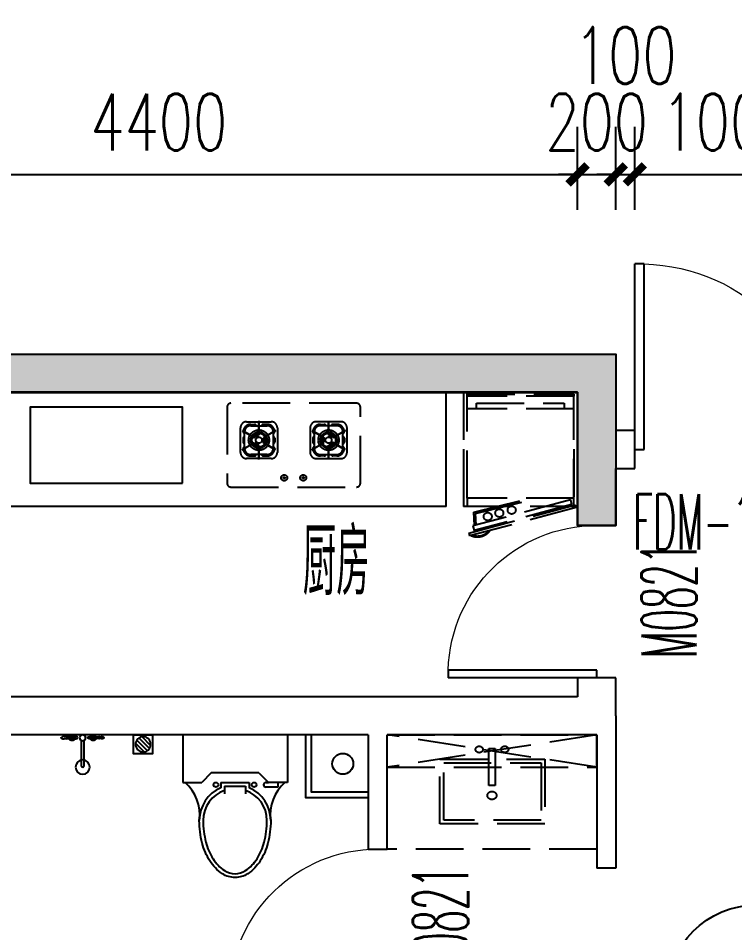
# Model space of a CAD drawing. Extents: x 136784 to 158171, y 80410 to 641535.
# Drawn here: x 148893 to 152656, y 89111 to 93917 of the extents above; entities that cross this region are included whole.
import ezdxf

# ---------------------------------------------------------------- set-up
doc = ezdxf.new("R2010")
doc.units = 0
doc.header["$LTSCALE"] = 1000
doc.header["$MEASUREMENT"] = 0
doc.linetypes.add('标准层墙体$1$DASH', pattern=[0.35, 0.25, -0.1])
for name, color, linetype in [('PUB_DIM', 3, 'Continuous'), ('PUB_TEXT', 7, 'Continuous'), ('text', 7, 'Continuous'), ('WALL', 2, 'Continuous'), ('WINDOW', 4, 'Continuous'), ('WINDOW_TEXT', 7, 'Continuous'), ('剪力墙', 30, 'Continuous'), ('厨房，卫生间', 144, 'Continuous')]:
    doc.layers.add(name, color=color, linetype=linetype)
doc.styles.add('_TCH_DIM', font='SIMPLEX', dxfattribs={"bigfont": 'GBCBIG'})
doc.styles.add('_TCH_DIM_T3', font='SIMPLEX', dxfattribs={"width": 0.7058823529411765, "bigfont": 'GBCBIG'})
doc.styles.add('_TCH_WINDOW', font='ROMANS', dxfattribs={"width": 0.7, "height": 3.5, "bigfont": 'GBHZFS'})
doc.dimstyles.new('_TCH_ARCH&&100', dxfattribs={"dimtxt": 297.5, "dimasz": 100, "dimexe": 250, "dimexo": 300, "dimgap": 126.25, "dimtad": 1, "dimdec": 0, "dimzin": 0, "dimdsep": 46, "dimtxsty": '_TCH_DIM_T3', "dimblk": 'ARCHTICK', "dimcen": 0.09, "dimclrt": 7, "dimazin": 2, "dimtfac": 1, "dimtdec": 0, "dimtix": 1, "dimtmove": 2, "dimatfit": 3, "dimfxl": 1, "dimtolj": 1, "dimtzin": 0, "dimarcsym": 0})

# ---------------------------------------------------------------- blocks, each defined once
blk = doc.blocks.new('标准层墙体$1$A$C7F9E1687')
at = {"linetype": '标准层墙体$1$DASH'}
for p, q in [((-1007.126611994463, 1325.736315219081, 2.2057889924e-06), (-1027.126611994463, 1325.736315219081, 2.2057889924e-06)), ((-1027.126611994463, 1325.736315219081, 2.2057889924e-06), (-1027.126611994521, 725.736315219081, 2.2057889924e-06)), ((-1007.126611994463, 1325.736315219081, 2.2057889924e-06), (-427.126611994463, 1325.736315219023, 2.2057889924e-06)), ((-1007.126611994521, 770.1413873493439, 2.2057889924e-06), (-1007.126611994463, 1325.736315219081, 2.2057889924e-06)), ((-1007.126611994463, 1315.736315219081, 2.2057889924e-06), (-447.1266119945212, 1315.736315219081, 2.2057889924e-06)), ((-1007.126611994463, 1305.736315219081, 2.2057889924e-06), (-1007.126611994463, 1315.736315219081, 2.2057889924e-06)), ((-447.1266119945212, 1305.736315219081, 2.2057889924e-06), (-1007.126611994463, 1305.736315219081, 2.2057889924e-06)), ((-447.1266119945212, 1315.736315219081, 2.2057889924e-06), (-447.1266119945212, 1305.736315219081, 2.2057889924e-06)), ((-447.1266119945212, 1238.984323939774, 2.2057889924e-06), (-447.1266119945212, 1305.736315219081, 2.2057889924e-06)), ((-427.126611994463, 1325.736315219023, 2.2057889924e-06), (-427.1266119945212, 725.736315219081, 2.2057889924e-06)), ((-957.5923274841625, 1269.315240905271, 2.2057889924e-06), (-497.5923274841625, 1269.315240905271, 2.2057889924e-06)), ((-957.5923274841625, 1238.984323939774, 2.2057889924e-06), (-957.5923274841625, 1269.315240905271, 2.2057889924e-06)), ((-497.5923274841625, 1269.315240905271, 2.2057889924e-06), (-497.5923274841625, 1238.984323939774, 2.2057889924e-06)), ((-447.1266119945212, 1238.984323939774, 2.2057889924e-06), (-1007.126611994463, 1238.984323939774, 2.2057889924e-06)), ((-447.1266119945212, 725.736315219081, 2.2057889924e-06), (-447.1266119945212, 1238.984323939774, 2.2057889924e-06)), ((-1027.126611994521, 1026.893464220513, 2.2057889924e-06), (-1027.126611994521, 725.736315219081, 2.2057889924e-06)), ((-1027.126611994521, 1026.893464220513, 2.2057889924e-06), (-1027.126611994521, 725.736315219081, 2.2057889924e-06)), ((-1027.126611994521, 1026.893464220513, 2.2057889924e-06), (-1027.126611994521, 725.736315219081, 2.2057889924e-06)), ((-447.1266119945212, 1026.893464220513, 2.2057889924e-06), (-447.1266119945212, 725.736315219081, 2.2057889924e-06)), ((-427.1266119945212, 1026.893464220513, 2.2057889924e-06), (-427.1266119945212, 725.736315219081, 2.2057889924e-06)), ((-447.5923274841625, 770.1413873493439, 2.2057889924e-06), (-1007.592327484163, 770.1413873493439, 2.2057889924e-06)), ((-1007.126611994521, 770.1413873493439, 2.2057889924e-06), (-1007.126611994521, 725.736315219081, 2.2057889924e-06)), ((-973.1454418636276, 695.7983178879949, 2.2057889924e-06), (-671.3570661151316, 769.1519432856003, 2.2057889924e-06)), ((-963.6396445074352, 688.015978877258, 2.2057889924e-06), (-632.1779799368815, 770.1413873493439, 2.2057889924e-06)), ((-465.1062738527544, 760.4764357261593, 2.2057889924e-06), (-467.6944643037859, 770.1356939889956, 2.2057889924e-06)), ((-427.1266119945212, 725.736315219081, 2.2057889924e-06), (-1027.126611994521, 725.736315219081, 2.2057889924e-06)), ((-999.4620842271252, 585.1523945751833, 2.2057889924e-06), (-439.2251049794722, 735.267440734664, 2.2057889924e-06)), ((-465.1062738527544, 760.4764357261593, 2.2057889924e-06), (-977.0469617859344, 623.3023418217781, 2.2057889924e-06)), ((-458.6357977251755, 736.3282900688937, 2.2057889924e-06), (-970.5764856583555, 599.1541961645707, 2.2057889924e-06)), ((-465.1062738527544, 760.4764357261593, 2.2057889924e-06), (-458.6357977251755, 736.3282900688937, 2.2057889924e-06)), ((-427.1266119945212, 725.736315219081, 2.2057889924e-06), (-447.1266119945212, 725.736315219081, 2.2057889924e-06)), ((-439.2251049794722, 735.267440734664, 2.2057889924e-06), (-435.3428193029249, 720.778553340293, 2.2057889924e-06)), ((-435.3428193029249, 720.778553340293, 2.2057889924e-06), (-995.5797985505778, 570.6635071808705, 2.2057889924e-06)), ((-969.4388276383979, 625.3409352225135, 2.2057889924e-06), (-973.1454418636276, 695.7983178879949, 2.2057889924e-06)), ((-960.4688851913088, 627.7444240573677, 2.2057889924e-06), (-963.6396445073769, 688.0159788773162, 2.2057889924e-06)), ((-999.4620842271252, 585.1523945751833, 2.2057889924e-06), (-995.5797985505778, 570.6635071808705, 2.2057889924e-06)), ((-977.0469617859344, 623.3023418217781, 2.2057889924e-06), (-969.0110034633544, 593.3117370745167, 2.2057889924e-06))]:
    blk.add_line(p, q, dxfattribs=at)
for centre in [(-773.6814550766721, 706.95835741685, 2.2057889924e-06), (-899.4624388685334, 672.9653887950117, 2.2057889924e-06), (-838.5493112578406, 691.1477970834821, 2.2057889924e-06)]:
    blk.add_circle(centre, 21.0178171011085, dxfattribs=at)
for radius, start, end in [(83.42701257650121, 246.0176608567051, 323.9823391448993), (78.42701257650121, 250.7814019766559, 319.218598023169)]:
    blk.add_arc((-953.7207865965902, 649.0184425024199, 2.2057889924e-06), radius, start, end, dxfattribs=at)
blk = doc.blocks.new('标准层墙体$1$A$C5AF5592C')
at = {"linetype": '标准层墙体$1$DASH'}
for p, q in [((8.206619531847537e-05, 599.9997180055361), (1101.00479409899, 599.9997180055361)), ((8.206619531847537e-05, -0.0002819946967065334), (8.206619531847537e-05, 599.9997180055361)), ((1101.00479409899, 599.9997180055361), (0.07654973020544276, 599.9997256163042)), ((1101.00479409899, 599.9997180055361), (0.07654973020544276, 430.0161787685938)), ((1101.004794196517, 430.0162755695637), (0.6076179205265362, 599.9997254819609)), ((1101.00479409899, 430.0161711575929), (1101.00479409899, 599.9997180055361)), ((1101.00479409899, 599.9997180055361), (1101.004794099135, -0.0002819946967065334)), ((534.5100818436767, 527.5701282832306), (566.4947943216539, 527.5701282832306)), ((534.5100818436767, 333.5830609353725), (534.5100818436767, 527.5701282832306)), ((566.4947943216539, 527.5701282832306), (566.4947943216539, 333.5830609353725)), ((0.07654973020544276, 430.0161787685938), (1101.00479409899, 430.0161711575929)), ((566.4947943216539, 333.5830609353725), (534.5100818436767, 333.5830609353725)), ((1101.004794099135, -0.0002819946967065334), (8.206619531847537e-05, -0.0002819946967065334))]:
    blk.add_line(p, q, dxfattribs=at)
for points in [[(276.7632182952657, 472.0024207936367), (828.5439303324674, 472.0024207936367), (828.5439303324674, 132.0024207934039), (276.7632182952657, 132.0024207934039)], [(296.7632182952657, 452.0024207936367), (808.5439303324674, 452.0024207936367), (808.5439303324674, 152.0024207934039), (296.7632182952657, 152.0024207934039)]]:
    blk.add_lwpolyline(points, close=True, dxfattribs=at)
for centre, major_axis, ratio, start_param, end_param in [((483.3449805647833, 523.2518644616939), (19.02078013171558, 2.129903336646854e-10), 0.8989572096494935, 1.57079632678483, 7.853981633964416), ((617.7116074029473, 523.9601031760685), (-19.02078013171558, 2.282919350766743e-10), 0.8989572096494937, -1.570796326784107, 4.712388980395479), ((550.5024380826508, 281.3761879438534), (-23.7759751646372, 1.815258358439891e-10), 0.8989572096509928, -1.570796326788033, 4.712388980391554)]:
    blk.add_ellipse(centre, major_axis=major_axis, ratio=ratio, start_param=start_param, end_param=end_param, dxfattribs=at)
blk = doc.blocks.new('YB1')
at = {"linetype": 'Continuous'}
for p, q in [((-55, 270), (-55, 310)), ((55, 270), (55, 310)), ((-275, 0), (-275, 250)), ((-275, 250), (-175, 250)), ((-225, 250), (-225, 275)), ((-225, 275), (-162.5, 275)), ((-125, 200), (-175, 250)), ((-162.5, 250), (-175, 250)), ((-75, 250), (-75, 278.1534000001848)), ((75, 250), (-75, 250)), ((55, 270), (-55, 270)), ((75, 250), (75, 278.1534000001848)), ((125, 200), (175, 250)), ((275, 250), (175, 250)), ((275, 0), (275, 250)), ((-125, 200), (125, 200)), ((-275, 0), (275, 0))]:
    blk.add_line(p, q, dxfattribs=at)
blk.add_lwpolyline([(-187.5, 450, -0.063415), (-172.233424999984, 569.8856750001432, -0.076468), (-132.5825249999762, 662.1320250000572, -0.107136), (-66.55162499996368, 729.948625000543, -0.147373), (0, 750, -0.147373), (66.55162499996368, 729.948625000543, -0.107136), (132.5825249999762, 662.1320250000572, -0.076468), (172.233424999984, 569.8856750001432, -0.063415), (187.5, 450, -0.063415)], format="xyb", dxfattribs=at)
for centre in [(-100, 262.5), (100, 262.5)]:
    blk.add_circle(centre, 12.5, dxfattribs=at)
for centre, radius, start, end in [((9.823922300711274e-05, 629.5297203909286), 100.4702796091193, 90.0000558871654, 123.5340677569482), ((-8.829979105939856e-05, 629.5297533805806), 100.4702466194584, 56.46593791134079, 89.99994950844398), ((56.86535283020294, 543.7269681121415), 203.4060337390114, 123.5341275058788, 147.994588064424), ((-56.86537369948655, 543.7269477923055), 203.4060622056025, 32.00541579706227, 56.46587635559817), ((147.4133420078979, 487.1345361811054), 310.1845039283974, 147.9946075563317, 165.4857669420776), ((-147.41336478211, 487.1345263918283), 310.1845284291732, 14.51423375414526, 32.00539313989457), ((290.8561420561828, 449.999681128078), 458.3561420562846, 165.4857662458413, 179.9999618066699), ((-290.8561420561809, 449.999681128078), 458.3561420562829, 3.819333008321813e-05, 14.51423375415869), ((-410.2941250000149, 419.4853000000585), 224.8741, 311.0889930000005, 7.798917000001299), ((0, 450), 187.5, 180, 246.4218220000006), ((0, 450), 167.5, 180, 250.8308442810695), ((0, 450), 167.5, 289.1691557189293, 0), ((0, 450), 187.5, 293.5781779999994, 0), ((410.2941250000149, 419.4853000000585), 224.8741, 172.2010829999986, 228.9110069999995), ((-162.5, 262.5), 12.5, 270, 90)]:
    blk.add_arc(centre, radius, start, end, dxfattribs=at)
blk = doc.blocks.new('P-消火栓$0$A$12145637')
h = blk.add_hatch()
h.set_pattern_fill('ANSI31', color=251, scale=5, style=0)
h.set_pattern_definition([(45, (-76000.96329263739, -22726.20028938583), (-11.22532015133644, 11.22532015133644), [])])
edge = h.paths.add_edge_path()
edge.add_arc((0, 0), 40, 0, 360)
at = {"color": 5}
blk.add_lwpolyline([(-50, -50), (50, -50), (50, 50), (-50, 50)], close=True, dxfattribs=at)
at = {"color": 0}
blk.add_circle((0, 0), 40, dxfattribs=at)
blk = doc.blocks.new('花洒')
at = {"layer": '厨房，卫生间'}
for points in [[(32721.64313247011, -108063.9153388686, 0.48427964960014), (32725.64313257523, -108052.0751540735), (32725.64313301179, -108002.5664669681), (32727.62891328628, -108002.5664669857), (32725.64313306784, -107996.2087571431, 0.3511867562759354), (32721.61469379815, -107975.546200196, 0.3485486678898875), (32717.64313306784, -107996.2087570725), (32715.65735273729, -108002.5664668801), (32717.64313301179, -108002.5664668976), (32717.64313257523, -108052.0751540029, 0.4842796496001399), (32721.64313247145, -108063.9153388686)], [(32707.18873974951, -108096.3426866354), (32574.2697963698, -108096.3426854632, -1.000000000194808), (32574.26979649593, -108082.0378383718), (32707.59994212692, -108082.0378395476)], [(32721.64313201731, -108115.2599013011, -0.48427964960014), (32725.64313191358, -108127.1000861668), (32725.64313147697, -108176.6087732721), (32727.62891175146, -108176.6087732897), (32725.64313142097, -108182.9664830971, -0.3511867562759354), (32721.61469178678, -108203.6290399732, -0.3485486678898875), (32717.64313142097, -108182.9664830266), (32715.65735120247, -108176.6087731841), (32717.64313147697, -108176.6087732015), (32717.64313191358, -108127.1000860963, -0.4842796496001399), (32721.64313201865, -108115.2599013011)]]:
    blk.add_lwpolyline(points, format="xyb", dxfattribs=at)
for points in [[(32725.64313301179, -108002.5664669681), (32727.62891328628, -108002.5664669857)], [(32725.64313147697, -108176.6087732721), (32727.62891175146, -108176.6087732897)]]:
    blk.add_lwpolyline(points, dxfattribs=at)
for centre, radius in [((32567.11737288572, -108089.1902618558), 37.49577049596701), ((32721.21753673828, -108089.5876200811), 15.57042289423156)]:
    blk.add_circle(centre, radius, dxfattribs=at)
for centre, start, end in [((32722.01184933461, -108034.3550160315), 106.2946982780593, 253.7053007138213), ((32722.01184933461, -108034.3550160315), 283.4865289664073, 77.2300631265344), ((32722.01184836044, -108144.8202241447), 106.2946982780593, 253.7053007138213), ((32722.01184836044, -108144.8202241447), 282.7699358621515, 76.51347002676648)]:
    blk.add_arc(centre, 15.57042289423156, start, end, dxfattribs=at)
blk = doc.blocks.new('标准层墙体$1$A$C6A962DC8')
at = {"linetype": '标准层墙体$1$DASH', "ltscale": 400}
for p, q in [((-119.7160483058542, 345.6047528777781), (-81.50365515146405, 279.4170501407061)), ((-84.19466875400394, 284.0781559673342), (-117.0250347033143, 340.9436470512737)), ((-17.45533402799629, 345.6034842162189), (-55.66936943936162, 279.416729636745)), ((-52.97824018495157, 284.0777686917063), (-20.1464632821735, 340.9424451613741)), ((-151.4712556803133, 300.1019133106456), (-151.4712556803133, 300.1019133106456)), ((-170.8475041377824, 257.0450108348232), (-94.42107557225972, 257.0440626772324)), ((-99.80321842897683, 257.0441294488919), (-165.4653612810653, 257.0449440631564)), ((-92.31458267010748, 279.4441131144122), (-99.8497445823159, 266.3932037606064)), ((-84.62577787879854, 258.9033171099654), (-99.8497445823159, 266.3932037606064)), ((-82.56990702473558, 265.1171299362541), (-96.08216362609528, 272.9186584375129)), ((-78.21640142495744, 270.0043647169077), (-92.31458267010748, 279.4441131144122)), ((-74.99621244915761, 242.2239426576052), (-76.12218374409713, 225.2946853533213)), ((-68.58699017483741, 240.8973136031273), (-68.58718374464661, 225.2945918729965)), ((-62.17773498594761, 242.2237836296772), (-61.05218374519609, 225.2944983926718)), ((-58.95685671502724, 270.0041257801495), (-44.85844125249423, 279.4435243664993)), ((-54.60347238043323, 265.1167829805272), (-41.09102220903151, 272.9179762092681)), ((-52.54775570589118, 258.9029191452646), (-37.32360316580161, 266.3924280520441)), ((-37.32360316580161, 266.3924280520441), (-44.85844125249423, 279.4435243664993)), ((33.67392441793345, 257.0424735117049), (-42.75250414758921, 257.0434216692884)), ((-37.3703612908721, 257.0433548976289), (28.29178156121634, 257.0425402833644)), ((-119.7182456920855, 168.4840001303164), (-81.50421028072014, 234.6707547097758)), ((-84.19533953513019, 230.0097156549382), (-117.0271164376754, 173.1450391851467)), ((-76.12218374409713, 225.2946853533213), (-61.05218374519609, 225.2944983926718)), ((-17.45753141422756, 168.4827314687573), (-55.66992456838489, 234.6704342058074)), ((-52.97891096584499, 230.0093283793103), (-20.14854501653463, 173.1438372952543)), ((14.2976759604644, 213.9855710358679), (14.2976759604644, 213.9855710358679)), ((-78.81388980802149, 174.1588690458229), (-58.36174672283232, 174.1586153135067)), ((-119.7182456920855, -20.39276073942892), (-81.50421028072014, -86.5795153188883)), ((-84.19533953513019, -81.9184762640507), (-117.0271164376754, -25.05379979425925)), ((-78.81388980802149, -26.06762965493544), (-58.36174672283232, -26.06737592261925)), ((-17.45753141422756, -20.39149207786977), (-55.66992456838489, -86.5791948149199)), ((-52.97891096584499, -81.91808898842282), (-20.14854501653463, -25.05259790436685)), ((-76.12218374409713, -77.20344596243376), (-61.05218374519609, -77.20325900178432)), ((-74.99621244915761, -94.13270326671773), (-76.12218374409713, -77.20344596243376)), ((-68.58699017483741, -92.80607421223976), (-68.58718374464661, -77.20335248210904)), ((-62.17773498594761, -94.1325442387897), (-61.05218374519609, -77.20325900178432)), ((14.2976759604644, -65.89433164498041), (14.2976759604644, -65.89433164498041)), ((-170.8475041377824, -108.9537714439357), (-94.42107557225972, -108.9528232863449)), ((-99.80321842897683, -108.9528900580044), (-165.4653612810653, -108.9537046722689)), ((-119.7160483058542, -197.5135134868906), (-81.50365515146405, -131.3258107498186)), ((-84.19466875400394, -135.9869165764467), (-117.0250347033143, -192.8524076603862)), ((-84.62577787879854, -110.8120777190779), (-99.8497445823159, -118.3019643697189)), ((-92.31458267010748, -131.3528737235247), (-99.8497445823159, -118.3019643697189)), ((-82.56990702473558, -117.0258905453666), (-96.08216362609528, -124.8274190466254)), ((-78.21640142495744, -121.9131253260202), (-92.31458267010748, -131.3528737235247)), ((-58.95685671502724, -121.912886389262), (-44.85844125249423, -131.3522849756118)), ((-17.45533402799629, -197.5122448253314), (-55.66936943936162, -131.3254902458575)), ((-54.60347238043323, -117.0255435896397), (-41.09102220903151, -124.8267368183806)), ((-52.97824018495157, -135.9865293008188), (-20.1464632821735, -192.8512057704866)), ((-52.54775570589118, -110.8116797543771), (-37.32360316580161, -118.3011886611566)), ((-37.32360316580161, -118.3011886611566), (-44.85844125249423, -131.3522849756118)), ((33.67392441793345, -108.9512341208174), (-42.75250414758921, -108.9521822784009)), ((-37.3703612908721, -108.9521155067414), (28.29178156121634, -108.9513008924769)), ((-151.4712556803133, -152.0106739197581), (-151.4712556803133, -152.0106739197581))]:
    blk.add_line(p, q, dxfattribs=at)
at = {"linetype": '标准层墙体$1$DASH'}
for points in [[(-262.2390161803924, -256.3836868295984, 0.4142135623730951), (-242.6673448043875, -275.9548725934146), (158.191591958981, -275.9507005830674, 0.4142135623730951), (177.7627777229063, -256.3790292071717), (177.7560057383962, 404.4795838429127, 0.4142135623730953), (158.1843343623914, 424.0507696068453), (-242.6746024009772, 424.046597596498, 0.4142135623730951), (-262.2457881649025, 404.4749262204859)], [(-4.00227746902965, 160.1643694922896, 0.4142135623730732), (28.29098030133173, 192.4568260025844), (28.29258282110095, 321.6282545641443, 0.414213562373106), (-3.999873689375818, 353.9215123345057), (-133.1713022508193, 353.9231148543695, 0.4142135623730911), (-165.4645600211807, 321.6306583439364), (-165.4661625409499, 192.4592297823765, 0.4142135623731307), (-133.1737060307059, 160.1659720121534)], [(-4.00227746902965, -12.07313010140206, -0.4142135623730732), (28.29098030133173, -44.36558661169693), (28.29258282110095, -173.5370151732568, -0.414213562373106), (-3.999873689375818, -205.8302729436182), (-133.1713022508193, -205.831875463482, -0.4142135623730911), (-165.4645600211807, -173.5394189530489), (-165.4661625409499, -44.367990391489, -0.4142135623731307), (-133.1737060307059, -12.07473262126587)]]:
    blk.add_lwpolyline(points, format="xyb", close=True, dxfattribs=at)
at = {"linetype": '标准层墙体$1$DASH', "ltscale": 400}
for points in [[(-101.9551407683175, 332.394156151764, 0.2512513803878198), (-111.6429044301622, 339.9292763401463, 0.4142135623730911), (-151.4712556803133, 300.1019133106456), (-151.4715027355123, 280.1879847407545, 0.3596380849053905), (-143.9366229251027, 270.500034118355)], [(-88.49978362652473, 332.3939892226117, -0.3596380779727927), (-78.81183324055746, 339.9288690400572, -0.3596380779727927)], [(-35.21656934497878, 332.3933281831632, -0.2512513803878198), (-25.52861872245558, 339.9282079935729, -0.4142135623730912), (14.29874430689961, 300.0998567434945), (14.29849725170061, 280.1859281736033, -0.3596380849053903), (6.763377063442022, 270.4981645118532)], [(-101.9570103748702, 181.6941561633575, -0.2512513803878199), (-111.6449609973934, 174.1592763529552, -0.4142135623730911), (-151.4723240269814, 213.9876276030263), (-151.4720769717824, 233.9015561729175, -0.3596380849053904), (-143.936956783291, 243.5893198346821)], [(6.763043205020949, 243.5874502281731, -0.3596380849053903), (14.29792301543057, 233.8994996057663), (14.2976759604644, 213.9855710358679, -0.4142135623730912), (-25.53067528968677, 174.1582080063818, -0.2512513803878199), (-35.21843895153143, 181.693328194764)], [(-101.9570103748702, -33.60291677247005, 0.2512513803878199), (-111.6449609973934, -26.06803696206771, 0.4142135623730911), (-151.4723240269814, -65.89638821213885), (-151.4720769717824, -85.81031678202999, 0.3596380849053904), (-143.936956783291, -95.4980804437946)], [(6.763043205020949, -95.49621083728562, 0.3596380849053903), (14.29792301543057, -85.80826021487883), (14.2976759604644, -65.89433164498041, 0.4142135623730912), (-25.53067528968677, -26.06696861549426, 0.2512513803878199), (-35.21843895153143, -33.60208880387654)], [(-101.9551407683175, -184.3029167608765, -0.2512513803878198), (-111.6429044301622, -191.8380369492588, -0.4142135623730911), (-151.4712556803133, -152.0106739197581), (-151.4715027355123, -132.096745349867, -0.3596380849053905), (-143.9366229251027, -122.4087947274675)], [(-35.21656934497878, -184.3020887922758, 0.2512513803878198), (-25.52861872245558, -191.8369686026854, 0.4142135623730912), (14.29874430689961, -152.008617352607), (14.29849725170061, -132.0946887827158, 0.3596380849053903), (6.763377063442022, -122.4069251209658)], [(-88.49978362652473, -184.3027498317242, 0.3596380779727927), (-78.81183324055746, -191.8376296491697, 0.3596380779727927)]]:
    blk.add_lwpolyline(points, format="xyb", dxfattribs=at)
at = {"linetype": '标准层墙体$1$DASH', "ltscale": 400, "const_width": 1.076428571428571}
for points in [[(-84.19466875400394, 284.0781559673342), (-117.0250347033143, 340.9436470512737)], [(-52.97824018495157, 284.0777686917063), (-20.1464632821735, 340.9424451613741)], [(-99.80321842897683, 257.0441294488919), (-165.4653612810653, 257.0449440631564)], [(-37.3703612908721, 257.0433548976289), (28.29178156121634, 257.0425402833644)], [(-84.19533953513019, 230.0097156549382), (-117.0271164376754, 173.1450391851467)], [(-52.97891096584499, 230.0093283793103), (-20.14854501653463, 173.1438372952543)], [(-84.19533953513019, -81.9184762640507), (-117.0271164376754, -25.05379979425925)], [(-52.97891096584499, -81.91808898842282), (-20.14854501653463, -25.05259790436685)], [(-99.80321842897683, -108.9528900580044), (-165.4653612810653, -108.9537046722689)], [(-84.19466875400394, -135.9869165764467), (-117.0250347033143, -192.8524076603862)], [(-52.97824018495157, -135.9865293008188), (-20.1464632821735, -192.8512057704866)], [(-37.3703612908721, -108.9521155067414), (28.29178156121634, -108.9513008924769)]]:
    blk.add_lwpolyline(points, dxfattribs=at)
at = {"linetype": '标准层墙体$1$DASH', "ltscale": 400}
for points in [[(-78.81183324079029, 339.9288690330141), (-58.35969015560113, 339.9286153006979)], [(-78.81183324079029, -191.8376296421266), (-58.35969015560113, -191.8373759098104)]]:
    blk.add_lwpolyline(points, dxfattribs=at)
for points in [[(-111.6448675170541, 181.6942763523548), (-25.5305818093475, 181.6932080057741, 0.4142135623730524), (6.762675961013883, 213.9856645161999), (6.763744307449088, 300.0999502238192, 0.4142135623730966), (-25.52871220279485, 332.3932079941806), (-111.6429979105014, 332.394276340754, 0.4142135623730911), (-143.9362556808628, 300.1018198303282), (-143.9373240275308, 213.9875341227016, 0.4142135623731339)], [(-111.6448675170541, -33.6030369614673), (-25.5305818093475, -33.60196861488657, -0.4142135623730524), (6.762675961013883, -65.89442512531241), (6.763744307449088, -152.0087108329317, -0.4142135623730966), (-25.52871220279485, -184.3019686032931), (-111.6429979105014, -184.3030369498665, -0.4142135623730911), (-143.9362556808628, -152.0105804394407), (-143.9373240275308, -65.89629473181412, -0.4142135623731339)]]:
    blk.add_lwpolyline(points, format="xyb", close=True, dxfattribs=at)
at = {"linetype": '标准层墙体$1$DASH', "ltscale": 400, "const_width": 1.076428571428571}
for points in [[(-84.7332184300758, 257.0439424882425, 1), (-52.44036128977314, 257.0435418582783, 1), (-84.7332184300758, 257.0439424882425, 1)], [(-84.7332184300758, -108.952703097355, -1), (-52.44036128977314, -108.9523024673908, -1), (-84.7332184300758, -108.952703097355, -1)]]:
    blk.add_lwpolyline(points, format="xyb", dxfattribs=at)
at = {"linetype": '标准层墙体$1$DASH', "ltscale": 400}
for centre, radius in [((-68.58678985992447, 257.043742173264), 53.82142857142857), ((-68.58678985992447, 257.043742173264), 43.05714285714286), ((-68.58678985992447, 257.043742173264), 39.82785714285714), ((-68.58678985992447, 257.043742173264), 36.59857142857143), ((-68.58678985992447, 257.043742173264), 16.14642857142857), ((129.4027442371007, 124.0519040894287), 15.93151516540441), ((129.4027442371007, 124.0519040894287), 4.326661530556785), ((129.4027442371007, 24.04865054631227), 15.93151516540441), ((129.4027442371007, 24.04865054631227), 4.326661530556786), ((-68.58678985992447, -108.9525027823765), 53.82142857142857), ((-68.58678985992447, -108.9525027823765), 43.05714285714286), ((-68.58678985992447, -108.9525027823765), 39.82785714285714), ((-68.58678985992447, -108.9525027823765), 36.59857142857143), ((-68.58678985992447, -108.9525027823765), 16.14642857142857)]:
    blk.add_circle(centre, radius, dxfattribs=at)
for centre, radius, start, end in [((-58.07631747494452, 330.2976935362312), 9.635089729999216, 12.56327130085886, 91.68533979038392), ((-81.60925602354109, 264.5624819313889), 18.3321293165231, 125.7299239033439, 174.2686544557843), ((-55.56413714331575, 264.5621588117865), 18.3321293165231, 5.729923903980861, 54.26865445467322), ((-68.58697641314939, 242.0065857766167), 18.3321293165231, 245.7299239064354, 294.2686544517233), ((-79.09726224490441, 183.7897908102896), 9.635089729999738, 192.5632713008589, 271.6853383490135), ((-58.07813507691026, 183.7895300438831), 9.635089729999216, 268.3132385679322, 347.4353070571853), ((-79.09726224490441, -35.69855141940207), 9.635089729999738, 88.31466165098644, 167.4367286991412), ((-58.07813507691026, -35.69829065299564), 9.635089729999216, 12.56469294281475, 91.68676143206785), ((-68.58697641314939, -93.91534638572921), 18.3321293165231, 65.73134554827674, 114.2700760935646), ((-81.60925602354109, -116.4712425405014), 18.3321293165231, 185.7313455442157, 234.2700760966561), ((-55.56413714331575, -116.470919420899), 18.3321293165231, 305.7313455453268, 354.2700760960191), ((-58.07631747494452, -182.2064541453437), 9.635089729999216, 268.3146602096161, 347.4367286991412)]:
    blk.add_arc(centre, radius, start, end, dxfattribs=at)
blk = doc.blocks.new('$DorLib2D$00000001')
for p, q in [((0.45, 0.9750000000000001), (0.5000000000000002, 0.9750000000000001)), ((0.45, 0), (0.45, 0.9750000000000001)), ((0.5, 0), (0.5, 0.9750000000000001)), ((0.5, 0), (0.45, 0))]:
    blk.add_line(p, q)
at = {"lineweight": 13}
blk.add_arc((0.475, 0), 0.975, 91.4692835813538, 180, dxfattribs=at)
blk = doc.blocks.new('_ArchTick')
at = {"color": 0, "linetype": 'ByBlock', "const_width": 0.4}
blk.add_lwpolyline([(-0.5, -0.5), (0.5, 0.5)], dxfattribs=at)
blk = doc.blocks.new('*D45')
at = {"layer": 'Defpoints', "color": 0}
for p in [(151831.3054799968, 93096.466390699), (147431.3145609405, 92610.84415325445), (151831.3054799968, 92610.84415325413)]:
    blk.add_point(p, dxfattribs=at)
at = {"layer": 'PUB_DIM', "color": 0, "lineweight": -2}
for p, q in [((147431.3145609405, 92910.84415325445), (147431.3145609405, 93346.466390699)), ((151831.3054799968, 92910.84415325413), (151831.3054799968, 93346.466390699)), ((147431.3145609405, 93096.466390699), (151831.3054799968, 93096.466390699))]:
    blk.add_line(p, q, dxfattribs=at)
at = {"layer": 'PUB_DIM', "color": 0, "lineweight": -2, "xscale": 100, "yscale": 100, "zscale": 100, "rotation": 180}
blk.add_blockref('_ArchTick', (147431.3145609405, 93096.466390699), dxfattribs=at)
at = {"layer": 'PUB_DIM', "color": 0, "lineweight": -2, "xscale": 100, "yscale": 100, "zscale": 100}
blk.add_blockref('_ArchTick', (151831.3054799968, 93096.466390699), dxfattribs=at)
at = {"layer": 'PUB_DIM', "color": 7, "insert": (149631.3100204687, 93371.466390699), "char_height": 297.5, "attachment_point": 5, "style": '_TCH_DIM_T3'}
blk.add_mtext('\\A1;4400', dxfattribs=at)
blk = doc.blocks.new('*D46')
at = {"layer": 'Defpoints', "color": 0}
for p in [(152031.3054803844, 93096.46639069883), (151831.3054799968, 92610.84415325413), (152031.3054803844, 92610.84415325412)]:
    blk.add_point(p, dxfattribs=at)
at = {"layer": 'PUB_DIM', "color": 0, "lineweight": -2}
for p, q in [((151831.3054799968, 92910.84415325413), (151831.3054799968, 93346.46639069883)), ((152031.3054803844, 92910.84415325412), (152031.3054803844, 93346.46639069883)), ((151831.3054799968, 93096.46639069883), (151731.3054799968, 93096.46639069883)), ((151831.3054799968, 93096.46639069883), (152031.3054803844, 93096.46639069883)), ((152031.3054803844, 93096.46639069883), (152131.3054803844, 93096.46639069883))]:
    blk.add_line(p, q, dxfattribs=at)
at = {"layer": 'PUB_DIM', "color": 0, "lineweight": -2, "xscale": 100, "yscale": 100, "zscale": 100}
blk.add_blockref('_ArchTick', (151831.3054799968, 93096.46639069883), dxfattribs=at)
at = {"layer": 'PUB_DIM', "color": 0, "lineweight": -2, "xscale": 100, "yscale": 100, "zscale": 100, "rotation": 180}
blk.add_blockref('_ArchTick', (152031.3054803844, 93096.46639069883), dxfattribs=at)
at = {"layer": 'PUB_DIM', "color": 7, "insert": (151931.3054801906, 93371.46639069883), "char_height": 297.5, "attachment_point": 5, "style": '_TCH_DIM_T3'}
blk.add_mtext('\\A1;200', dxfattribs=at)
blk = doc.blocks.new('*D47')
at = {"layer": 'Defpoints', "color": 0}
for p in [(152131.3054817637, 93096.46639069883), (152031.3054803843, 92610.84415325412), (152131.3054817637, 92610.8441532541)]:
    blk.add_point(p, dxfattribs=at)
at = {"layer": 'PUB_DIM', "color": 0, "lineweight": -2}
for p, q in [((152031.3054803843, 92910.84415325412), (152031.3054803843, 93346.46639069883)), ((152131.3054817637, 92910.8441532541), (152131.3054817637, 93346.46639069883)), ((152031.3054803843, 93096.46639069883), (151931.3054803843, 93096.46639069883)), ((152031.3054803843, 93096.46639069883), (152131.3054817637, 93096.46639069883)), ((152131.3054817637, 93096.46639069883), (152231.3054817637, 93096.46639069883))]:
    blk.add_line(p, q, dxfattribs=at)
at = {"layer": 'PUB_DIM', "color": 0, "lineweight": -2, "xscale": 100, "yscale": 100, "zscale": 100}
blk.add_blockref('_ArchTick', (152031.3054803843, 93096.46639069883), dxfattribs=at)
at = {"layer": 'PUB_DIM', "color": 0, "lineweight": -2, "xscale": 100, "yscale": 100, "zscale": 100, "rotation": 180}
blk.add_blockref('_ArchTick', (152131.3054817637, 93096.46639069883), dxfattribs=at)
at = {"layer": 'PUB_DIM', "color": 7, "insert": (152081.3054810741, 93721.46639069881), "char_height": 297.5, "attachment_point": 5, "style": '_TCH_DIM_T3'}
blk.add_mtext('\\A1;100', dxfattribs=at)
blk = doc.blocks.new('*D48')
at = {"layer": 'Defpoints', "color": 0}
for p in [(153131.3054816668, 93096.46639069877), (152131.3054817637, 92610.8441532541), (153131.3054816668, 92610.84415325403)]:
    blk.add_point(p, dxfattribs=at)
at = {"layer": 'PUB_DIM', "color": 0, "lineweight": -2}
for p, q in [((152131.3054817637, 92910.8441532541), (152131.3054817637, 93346.46639069877)), ((153131.3054816668, 92910.84415325403), (153131.3054816668, 93346.46639069877)), ((152131.3054817637, 93096.46639069877), (153131.3054816668, 93096.46639069877))]:
    blk.add_line(p, q, dxfattribs=at)
at = {"layer": 'PUB_DIM', "color": 0, "lineweight": -2, "xscale": 100, "yscale": 100, "zscale": 100, "rotation": 180}
blk.add_blockref('_ArchTick', (152131.3054817637, 93096.46639069877), dxfattribs=at)
at = {"layer": 'PUB_DIM', "color": 0, "lineweight": -2, "xscale": 100, "yscale": 100, "zscale": 100}
blk.add_blockref('_ArchTick', (153131.3054816668, 93096.46639069877), dxfattribs=at)
at = {"layer": 'PUB_DIM', "color": 7, "insert": (152631.3054817152, 93371.46639069877), "char_height": 297.5, "attachment_point": 5, "style": '_TCH_DIM_T3'}
blk.add_mtext('\\A1;1000', dxfattribs=at)

msp = doc.modelspace()

# ---------------------------------------------------------------- hatches: boundary and pattern name
h = msp.add_hatch(color=232)
h.paths.add_polyline_path([(155531.3054803844, 92150.97509326076), (155531.3054803844, 91950.97509326076), (153731.3054803844, 91950.97509326076), (153731.3054803844, 91450.97509326076), (153531.3054803844, 91450.97509326076), (153531.3054803844, 92150.97509326076)])
h.paths.add_polyline_path([(153531.3054803844, 89250.97509326076), (155631.3054803844, 89250.97509326076), (155631.3054803844, 83950.97509326076), (154931.3054803844, 83950.97509326076), (154931.3054803844, 84150.97509326076), (155431.3054796535, 84151.06734195718), (155431.3054803844, 89050.97509326076), (153531.305479894, 89051.04733723224)])
h.paths.add_polyline_path([(151231.3054761751, 83351.0015783076), (151231.3054796135, 83151.11566808491), (152031.3054796091, 83151.11566808305), (152031.3107297194, 83950.97509326076), (152531.3054803844, 83950.97509326076), (152531.3054803844, 84150.97509326076), (152031.3054796535, 84151.10766013793), (152031.3474725536, 86250.99955173535), (151831.3474725901, 86251.00336916116), (151829.3670734506, 83351.00158251857)])
edge = h.paths.add_edge_path()
edge.add_line((147431.3054799195, 90151.17467162281), (147231.3054803844, 90151.17467162281))
edge.add_line((147231.3054803844, 90151.17467162281), (147231.3316442996, 92151.17748738096))
edge.add_line((147231.3316442996, 92151.17748738096), (152031.3054803843, 92150.97509326076))
edge.add_line((152031.3054803844, 92150.97509326076), (152031.3054799708, 91250.98700797433))
edge.add_line((152031.3054799708, 91250.98700797433), (151831.3054799694, 91250.98700798323))
edge.add_line((151831.3054799694, 91250.98700798323), (151831.3054803844, 91950.97509326076))
edge.add_line((151831.3054803844, 91950.97509326076), (147431.3054800009, 91951.17487131819))
edge.add_line((147431.3054800009, 91951.17487131819), (147431.2807249555, 90151.17467196325))
edge.add_line((149031.3054803844, 88550.97509326076), (148331.3054803844, 88550.97509326076))
edge.add_line((148331.3054803844, 88550.97509326076), (148331.3057076837, 83151.00145623893))
edge.add_line((148331.3057076837, 83151.00145623893), (148931.3054845936, 83151.00148149452))
edge.add_line((148931.3054845936, 83151.00148149452), (148931.3054761751, 83351.00148149452))
edge.add_line((148931.3054761751, 83351.00148149452), (148531.3054803844, 83351.0014646576))
edge.add_line((148531.3054803844, 83351.0014646576), (148531.3054803844, 88350.97509326076))
edge.add_line((148531.3054803844, 88350.97509326076), (149031.3054803844, 88350.97509326076))
edge.add_line((149031.3054803844, 88350.97509326076), (149031.3057785606, 88551.16011050381))
h = msp.add_hatch(color=232)
h.paths.add_polyline_path([(152031.3054757336, 92150.61958348223), (147231.3316396489, 92150.82197760245), (147231.3054757336, 90150.81916184427), (147431.2807203048, 90150.81916184427), (147431.3054753501, 91950.81936153966), (151831.3054757336, 91950.61958348223), (151831.3054753187, 91250.63149820472), (152031.3054753201, 91250.6314981958)])
h.paths.add_polyline_path([(149031.3057736342, 88550.61958348223), (148331.3054757336, 88550.61958348221), (148331.3057030329, 83150.6459464604), (148931.3054799429, 83150.64597171597), (148931.3054715243, 83350.64597171599), (148531.3054757336, 83350.64595487907), (148531.3054757336, 88350.61958348223), (149031.3054757336, 88350.61958348221)])

# ---------------------------------------------------------------- linework, layer by layer
for points in [[(147431.3054799195, 90151.17467162281), (147231.3054803844, 90151.17467162281), (147231.3316442996, 92151.17748738096), (152031.3054803844, 92150.97509326076), (152031.3054799708, 91250.98700797433), (151831.3054799694, 91250.98700798323), (151831.3054803844, 91950.97509326076), (147431.3054800009, 91951.17487131819), (147431.2807249555, 90151.17467196325)], [(147431.3054752687, 90150.81916184428), (147231.3054757336, 90150.81916184428), (147231.3316396489, 92150.82197760243), (152031.3054757336, 92150.61958348223), (152031.3054753201, 91250.6314981958), (151831.3054753187, 91250.6314982047), (151831.3054757336, 91950.61958348223), (147431.3054753501, 91950.81936153966), (147431.2807203048, 90150.81916218472)]]:
    msp.add_lwpolyline(points)
at = {"layer": 'PUB_TEXT', "color": 6}
msp.add_circle((152772.6502747237, 88785.10224876236), 472.5, dxfattribs=at)
at = {"layer": 'WALL'}
for p, q in [((152031.3054800105, 92151.11429189396), (152031.3054799926, 91751.11429189434)), ((151431.3041718117, 91951.12254357841), (147431.3054800009, 91951.17487131819)), ((151831.3054799968, 91951.11704243644), (151431.3041047248, 91951.12254357932)), ((151831.3054799968, 91951.11704243644), (151831.3054799877, 91651.11566717032)), ((152131.3054817637, 91751.11291661355), (152031.3054799926, 91751.11429189434)), ((152131.3027312021, 91551.11291663293), (152131.3054817637, 91751.11291661355)), ((151831.3054799877, 91651.11566717032), (151831.3054799694, 91250.98700798323)), ((152031.3054799708, 91250.98700797433), (152031.305479984, 91551.11429187597)), ((152031.305479984, 91551.11429187597), (152131.3027312021, 91551.11291663293)), ((151831.3054799694, 91250.98700798323), (152031.3054799708, 91250.98700797433)), ((152031.3054799347, 90450.9870079743), (151831.3054799334, 90450.98700798323)), ((151831.3054799334, 90450.98700798323), (151831.3054799291, 90351.11704245635)), ((152031.3054799253, 90251.11566716587), (152031.3054799347, 90450.9870079743)), ((150831.3067238677, 90351.13079524683), (148731.3067239622, 90351.15692558183)), ((151831.3054799291, 90351.11704245635), (150831.3068548468, 90351.13079524512)), ((152031.3054799253, 90251.11566716587), (152031.3054798896, 89451.11704250195)), ((150731.3054799204, 90151.13203954801), (148831.3054799202, 90151.15568127969)), ((150731.3054799204, 90151.13203954801), (150731.3054798936, 89551.02755955042)), ((151931.3054799218, 90151.1156671549), (150831.3054799215, 90151.1307952436)), ((150831.3054798945, 89551.02755954597), (150831.3054799215, 90151.1307952436)), ((151931.3054799218, 90151.1156671549), (151931.3054798896, 89451.11704250195)), ((150731.3054798936, 89551.02755955042), (150831.3054798945, 89551.02755954597)), ((152031.3054798896, 89451.11704250195), (151931.3054798896, 89451.11704250195))]:
    msp.add_line(p, q, dxfattribs=at)
at = {"layer": '剪力墙'}
for p, q in [((152031.3054803844, 92150.97509326076), (152031.3054803844, 91250.97509326076)), ((147431.3054803844, 91950.97509326076), (151831.3054803844, 91950.97509326076)), ((151831.3054803844, 91950.97509326076), (151831.3054803844, 91250.97509326076)), ((152031.3054803844, 91250.97509326076), (151831.3054803844, 91250.97509326076))]:
    msp.add_line(p, q, dxfattribs=at)
at = {"layer": '厨房，卫生间'}
for p, q in [((151141.4337124397, 91351.11695207111), (151141.433712208, 91951.11704120637)), ((151141.3587761536, 91351.24802348306), (147881.1786496708, 91351.30587469836)), ((151141.4337124397, 91351.11695207111), (148831.2576548223, 91351.11695202344)), ((150431.3054799054, 90151.13265894019), (150431.3054799057, 89851.13159224714))]:
    msp.add_line(p, q, dxfattribs=at)
at = {"layer": '厨房，卫生间', "elevation": 9.642596e-10}
msp.add_lwpolyline([(149754.9631995684, 91474.256687018), (149754.9631995327, 91873.92079684409), (148954.9054602153, 91873.92079677267), (148954.9054602509, 91474.25668694658)], close=True, dxfattribs=at)
at = {"layer": '厨房，卫生间'}
for points in [[(150401.3054799054, 90151.13265894013), (150401.3054799058, 89821.13159224714), (150731.3054799057, 89821.13159224714)], [(150431.3054799054, 90151.13265894019), (150431.3054799057, 89851.13159224714), (150731.3054799057, 89851.13159224714)]]:
    msp.add_lwpolyline(points, dxfattribs=at)
msp.add_circle((150597.5983578142, 89998.8185871823), 55, dxfattribs=at)

# ---------------------------------------------------------------- block references
at = {"layer": 'WINDOW'}
ref = msp.add_blockref('$DorLib2D$00000001', (152631.3041064342, 91651.10604021922), dxfattribs=dict(at, xscale=999.9999999999969, yscale=-1000, zscale=1000, rotation=179.9992120221509))
ref.add_attrib('A', 'FDM-1021', (152121.6968824743, 91125.83790933128), dxfattribs={"layer": 'WINDOW_TEXT', "height": 290.5, "rotation": 359.9992120221511, "style": '_TCH_WINDOW', "width": 0.4722891566265061})
ref = msp.add_blockref('$DorLib2D$00000001', (151931.3054799521, 90850.9870079777), dxfattribs=dict(at, xscale=800, yscale=-800, zscale=800, rotation=269.9999999974466))
ref.add_attrib('A', 'M0821', (152456.4505848339, 90553.72034128764), dxfattribs={"layer": 'WINDOW_TEXT', "height": 290.5, "rotation": 89.9999999974463, "style": '_TCH_WINDOW', "width": 0.4722891566265061})
ref = msp.add_blockref('$DorLib2D$00000001', (150781.3054798763, 89151.02755955173), dxfattribs=dict(at, xscale=800, yscale=-800, zscale=800, rotation=269.9999999974466))
ref.add_attrib('A', 'M0821', (151256.4505847538, 88853.76089286388), dxfattribs={"layer": 'WINDOW_TEXT', "height": 290.5, "rotation": 89.99999999744685, "style": '_TCH_WINDOW', "width": 0.4722891566265061})
at = {"layer": '厨房，卫生间'}
msp.add_blockref('标准层墙体$1$A$C7F9E1687', (152258.4320919814, 90625.38065898468, -2.2057889924e-06), dxfattribs=at)
for name, p, rotation in [('标准层墙体$1$A$C6A962DC8', (150265.9242877023, 91631.21463801715), 270.0000000033351), ('YB1', (150031.529683736, 90151.1326590055), 180)]:
    msp.add_blockref(name, p, dxfattribs=dict(at, rotation=rotation))
at = {"layer": '厨房，卫生间', "color": 144, "xscale": -1, "rotation": 270}
msp.add_blockref('花洒', (257320.5629230385, 57414.36150096096), dxfattribs=at)
at = {"layer": '厨房，卫生间', "xscale": -1, "rotation": 180.0001681934083}
msp.add_blockref('P-消火栓$0$A$12145637', (149548.4283163196, 90101.1328057118), dxfattribs=at)
at = {"layer": '厨房，卫生间', "xscale": 0.999099999666214}
msp.add_blockref('标准层墙体$1$A$C5AF5592C', (150831.2915904767, 89551.11732449246), dxfattribs=at)

# ---------------------------------------------------------------- texts
at = {"layer": 'text', "style": '_TCH_DIM', "width": 0.7}
msp.add_text('厨房', height=349.9999999999999, dxfattribs=at).set_placement((150387.1620495791, 90884.91452243671))

# ---------------------------------------------------------------- dimensions: what is measured, and where the dimension line sits
at = {"layer": 'PUB_DIM'}
dim = msp.add_linear_dim(base=(152131.3054817637, 93096.46639069883), p1=(152031.3054803843, 92610.84415325412), p2=(152131.3054817637, 92610.8441532541), angle=359.99999999999164, dimstyle='_TCH_ARCH&&100', dxfattribs=at)
dim.commit()
dim.dimension.update_dxf_attribs({"geometry": '*D47', "text_midpoint": (152081.3054810741, 93721.46639069881), "dimtype": 129})
for p1, p2, distance, picture, middle in [((147431.3145609405, 92610.84415325445), (151831.3054799968, 92610.84415325413), 485.6222374448698, '*D45', (149631.3100204687, 93371.466390699)), ((151831.3054799968, 92610.84415325413), (152031.3054803844, 92610.84415325412), 485.62223744470975, '*D46', (151931.3054801906, 93371.46639069883)), ((152131.3054817637, 92610.8441532541), (153131.3054816668, 92610.84415325403), 485.62223744473886, '*D48', (152631.3054817152, 93371.46639069877))]:
    dim = msp.add_aligned_dim(p1=p1, p2=p2, distance=distance, dimstyle='_TCH_ARCH&&100', dxfattribs=at)
    dim.commit()
    dim.dimension.update_dxf_attribs({"geometry": picture, "text_midpoint": middle})

doc.saveas('drawing.dxf')
